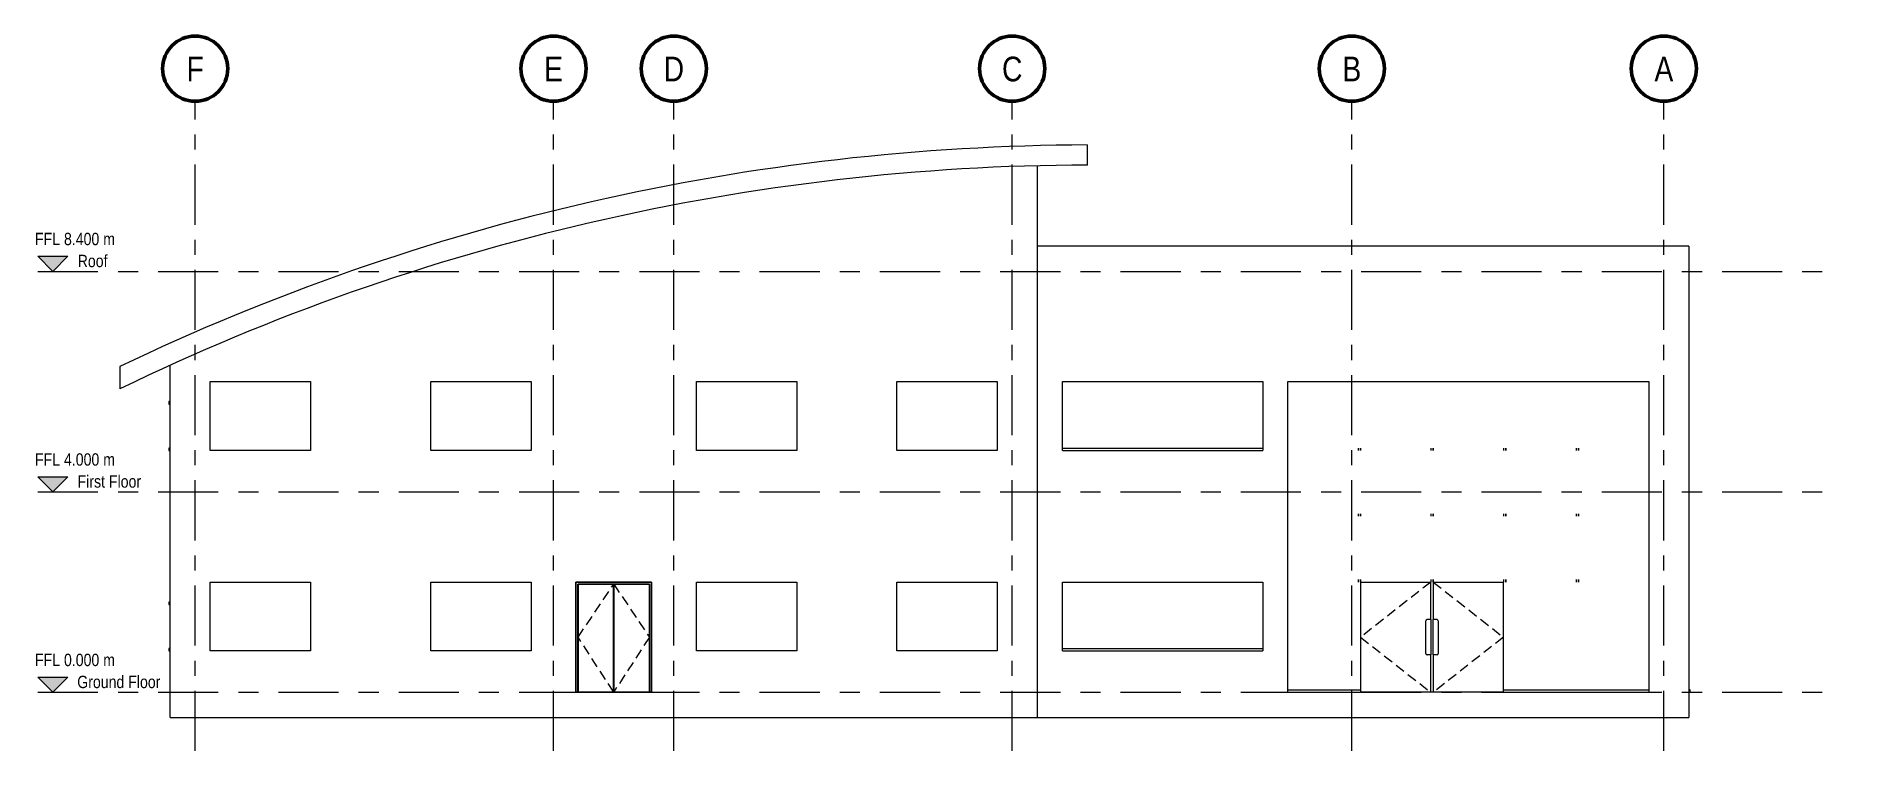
# Model space of a CAD drawing. Header units: millimetres. Extents: x -10094 to 25931, y -1169 to 13095.
import ezdxf

# ---------------------------------------------------------------- set-up
doc = ezdxf.new("R2010")
doc.units = ezdxf.units.MM
doc.header["$LTSCALE"] = 100
for name, pattern in [('AEC_Centre', [24, 12, -4, 4, -4]), ('Elevation Swing', [3, 2, -1]), ('Grid Line', [21, 12, -3, 3, -3])]:
    doc.linetypes.add(name, pattern=pattern)
for name, color, linetype, lineweight in [('A-G24-M-Roofs', 4, 'Continuous', 15), ('A-G25-M-Walls', 7, 'Continuous', 15), ('A-G321-M-WindowCills', 3, 'Continuous', 15), ('A-G322-M-DoorFrames', 1, 'Continuous', 15), ('A-G322-M-Doors', 1, 'Continuous', 15), ('A-Z051-M-Levels', 6, 'Continuous', 5), ('A-Z421-M-GridStructural', 1, 'Continuous', 5)]:
    doc.layers.add(name, color=color, linetype=linetype, lineweight=lineweight)

# ---------------------------------------------------------------- blocks, each defined once
blk = doc.blocks.new('Rectangular Mullion - 50 x 250mm-235818-West')
at = {"layer": 'A-G321-M-WindowCills'}
for p, q in [((22904, 50), (22879, 50)), ((22879, 0), (22904, 0)), ((22904, 0), (22904, 50))]:
    blk.add_line(p, q, dxfattribs=at)
blk = doc.blocks.new('Rectangular Mullion - 50 x 250mm-236292-West')
at = {"layer": 'A-G321-M-WindowCills'}
for p, q in [((20654, 50), (22079, 50)), ((20654, 0), (22079, 0)), ((22079, 50), (22079, 0))]:
    blk.add_line(p, q, dxfattribs=at)
blk = doc.blocks.new('UK_CW Sgl Glass - Style C - UK_CW Sgl Glass - Style C-249728-West')
at = {"layer": 'A-G322-M-Doors', "linetype": 'Elevation Swing'}
for p, q in [((17779, 2200), (19179, 1100)), ((19179, 1100), (17779, 0))]:
    blk.add_line(p, q, dxfattribs=at)
at = {"layer": 'A-G322-M-Doors'}
for p, q in [((17779, 2200), (19179, 2200)), ((17779, 2200), (17779, 1450)), ((19179, 50), (19179, 2200)), ((17854, 1450), (17779, 1450)), ((17779, 750), (17779, 1450)), ((17879, 1425), (17879, 775)), ((17779, 750), (17779, 0)), ((17854, 750), (17779, 750))]:
    blk.add_line(p, q, dxfattribs=at)
for centre, start, end in [((17854, 1425), 0, 90), ((17854, 775), 270, 360)]:
    blk.add_arc(centre, 25, start, end, dxfattribs=at)
blk = doc.blocks.new('UK_CW Sgl Glass - Style C - UK_CW Sgl Glass - Style C-249727-West')
at = {"layer": 'A-G322-M-Doors', "linetype": 'Elevation Swing'}
for p, q in [((17729, 2200), (16329, 1100)), ((16329, 1100), (17729, 0))]:
    blk.add_line(p, q, dxfattribs=at)
at = {"layer": 'A-G322-M-Doors'}
for p, q in [((16329, 2200), (17729, 2200)), ((16329, 2200), (16329, 50)), ((17729, 1450), (17729, 2200)), ((17729, 1450), (17654, 1450)), ((17729, 1450), (17729, 750)), ((17629, 775), (17629, 1425)), ((17729, 750), (17654, 750)), ((17729, 0), (17729, 750))]:
    blk.add_line(p, q, dxfattribs=at)
for centre, start, end in [((17654, 1425), 90, 180), ((17654, 775), 180, 270)]:
    blk.add_arc(centre, 25, start, end, dxfattribs=at)
blk = doc.blocks.new('Rectangular Mullion - 50 x 250mm-240398-West')
at = {"layer": 'A-G321-M-WindowCills'}
for p, q in [((19179, 0), (19179, 50)), ((19179, 50), (20654, 50)), ((19179, 0), (20654, 0))]:
    blk.add_line(p, q, dxfattribs=at)
blk = doc.blocks.new('Rectangular Mullion - 50 x 250mm-249183-West')
at = {"layer": 'A-G321-M-WindowCills'}
for p, q in [((14879, 0), (14879, 50)), ((14879, 50), (16329, 50)), ((14879, 0), (16329, 0)), ((16329, 50), (16329, 0))]:
    blk.add_line(p, q, dxfattribs=at)
blk = doc.blocks.new('Rectangular Mullion - 50 x 100mm-239821-West')
at = {"layer": 'A-G321-M-WindowCills'}
for p, q in [((20629, 2225), (20629, 2200)), ((20679, 2225), (20679, 2200))]:
    blk.add_line(p, q, dxfattribs=at)
blk = doc.blocks.new('Rectangular Mullion - 50 x 100mm-249184-West')
at = {"layer": 'A-G321-M-WindowCills'}
for p, q in [((17729, 2225), (17729, 2200)), ((17779, 2225), (17779, 2200))]:
    blk.add_line(p, q, dxfattribs=at)
blk = doc.blocks.new('Rectangular Mullion - 50 x 250mm-230644-West')
at = {"layer": 'A-G321-M-WindowCills'}
for p, q in [((13054, 875), (14379, 875)), ((13054, 825), (14379, 825)), ((14379, 875), (14379, 825))]:
    blk.add_line(p, q, dxfattribs=at)
blk = doc.blocks.new('Rectangular Mullion - 50 x 250mm-230645-West')
at = {"layer": 'A-G321-M-WindowCills'}
for p, q in [((11704, 875), (13054, 875)), ((11704, 825), (13054, 825))]:
    blk.add_line(p, q, dxfattribs=at)
blk = doc.blocks.new('Rectangular Mullion - 50 x 250mm-230646-West')
at = {"layer": 'A-G321-M-WindowCills'}
for p, q in [((10379, 825), (10379, 875)), ((10379, 875), (11704, 875)), ((10379, 825), (11704, 825))]:
    blk.add_line(p, q, dxfattribs=at)
blk = doc.blocks.new('Rectangular Mullion - 50 x 250mm-238264-West')
at = {"layer": 'A-G321-M-WindowCills'}
for p, q in [((-7421, 1800), (-7446, 1800)), ((-7446, 1800), (-7446, 1750)), ((-7446, 1750), (-7421, 1750))]:
    blk.add_line(p, q, dxfattribs=at)
blk = doc.blocks.new('Rectangular Mullion - 50 x 250mm-250229-West')
at = {"layer": 'A-G321-M-WindowCills'}
for p, q in [((-7421, 875), (-7446, 875)), ((-7446, 875), (-7446, 825)), ((-7446, 825), (-7421, 825))]:
    blk.add_line(p, q, dxfattribs=at)
blk = doc.blocks.new('Rectangular Mullion - 50 x 250mm-253103-West')
at = {"layer": 'A-G321-M-WindowCills'}
for p, q in [((-7421, 4875), (-7446, 4875)), ((-7446, 4875), (-7446, 4825)), ((-7446, 4825), (-7421, 4825))]:
    blk.add_line(p, q, dxfattribs=at)
blk = doc.blocks.new('Rectangular Mullion - 50 x 100mm-240044-West')
at = {"layer": 'A-G321-M-WindowCills'}
for p, q in [((20629, 3538), (20629, 3512)), ((20679, 3538), (20679, 3512)), ((20629, 2250), (20629, 2225)), ((20679, 2250), (20679, 2225))]:
    blk.add_line(p, q, dxfattribs=at)
blk = doc.blocks.new('Rectangular Mullion - 50 x 100mm-239808-West')
at = {"layer": 'A-G321-M-WindowCills'}
for p, q in [((17779, 2200), (17779, 2250)), ((19179, 2250), (19179, 2200))]:
    blk.add_line(p, q, dxfattribs=at)
blk = doc.blocks.new('Rectangular Mullion - 50 x 100mm-239809-West')
at = {"layer": 'A-G321-M-WindowCills'}
blk.add_line((20679, 2200), (20679, 2250), dxfattribs=at)
blk = doc.blocks.new('Rectangular Mullion - 50 x 100mm-239810-West')
at = {"layer": 'A-G321-M-WindowCills'}
blk.add_line((16279, 2250), (16279, 2200), dxfattribs=at)
blk = doc.blocks.new('Rectangular Mullion - 50 x 100mm-239966-West')
at = {"layer": 'A-G321-M-WindowCills'}
for p, q in [((20629, 4875), (20629, 4850)), ((20679, 4875), (20679, 4850))]:
    blk.add_line(p, q, dxfattribs=at)
blk = doc.blocks.new('Concept Dbl Door - 1510 x 2200mm-254057-West')
at = {"layer": 'A-G322-M-DoorFrames'}
for p, q in [((2184, 2200), (674, 2200)), ((674, 2200), (674, 0)), ((2184, 0), (2184, 2200)), ((714, 0), (714, 2160)), ((714, 2160), (2144, 2160)), ((1430, 2141), (1427, 2141)), ((2144, 2160), (2144, 0)), ((733, 6), (733, 0)), ((2125, 0), (2125, 6)), ((674, 0), (714, 0)), ((2144, 0), (2184, 0))]:
    blk.add_line(p, q, dxfattribs=at)
at = {"layer": 'A-G322-M-Doors', "linetype": 'Elevation Swing'}
for p, q in [((717, 1100), (1429, 2159)), ((1429, 2159), (2141, 1100)), ((1429, 5), (717, 1100)), ((2141, 1100), (1429, 5))]:
    blk.add_line(p, q, dxfattribs=at)
at = {"layer": 'A-G322-M-Doors'}
for p, q in [((1427, 2157), (717, 2157)), ((717, 2157), (717, 6)), ((1427, 6), (1427, 2157)), ((2141, 2157), (1430, 2157)), ((1430, 2157), (1430, 6)), ((2141, 6), (2141, 2157)), ((717, 6), (1427, 6)), ((1430, 6), (2141, 6))]:
    blk.add_line(p, q, dxfattribs=at)
blk = doc.blocks.new('Level - AEC-Level_Head-202176-West')
at = {"layer": 'A-Z051-M-Levels'}
blk.add_hatch(color=256, dxfattribs=at).paths.add_polyline_path([(-10060, 300), (-9761, 0), (-9461, 300)], flags=0)
at = {"layer": 'A-Z051-M-Levels', "lineweight": 15}
for p, q in [((-10060, 300), (-9461, 300)), ((-9761, 0), (-10060, 300)), ((-9461, 300), (-9761, 0))]:
    blk.add_line(p, q, dxfattribs=at)
blk = doc.blocks.new('Grid - AEC-Grid_Head_Circle-202168-West')
at = {"layer": 'A-Z421-M-GridStructural', "lineweight": 50}
blk.add_circle((-6921, 12445), 650, dxfattribs=at)

msp = doc.modelspace()

# ---------------------------------------------------------------- linework, layer by layer
at = {"layer": 'A-G24-M-Roofs'}
for p, q in [((10879, 10521), (10879, 10921)), ((-8421, 6500), (-8421, 6056))]:
    msp.add_line(p, q, dxfattribs=at)
for radius, start, end in [(44958, 90.182, 115.6243), (44558, 90.1837, 115.8713)]:
    msp.add_arc((11022, -34036), radius, start, end, dxfattribs=at)
at = {"layer": 'A-G25-M-Walls'}
for p, q in [((9879, 10506), (9879, -500)), ((22879, 8900), (9879, 8900)), ((22879, 8900), (22879, -500)), ((-7421, -500), (-7421, 6524)), ((-6621, 4825), (-6621, 6200)), ((-6621, 6200), (-4621, 6200)), ((-4621, 6200), (-4621, 4825)), ((-2221, 4825), (-2221, 6200)), ((-2221, 6200), (-221, 6200)), ((-221, 6200), (-221, 4825)), ((3079, 4825), (3079, 6200)), ((3079, 6200), (5079, 6200)), ((5079, 6200), (5079, 4825)), ((7079, 4825), (7079, 6200)), ((7079, 6200), (9079, 6200)), ((9079, 6200), (9079, 4825)), ((10379, 4875), (10379, 6200)), ((10379, 6200), (14379, 6200)), ((14379, 6200), (14379, 4875)), ((14879, 50), (14879, 6200)), ((14879, 6200), (22079, 6200)), ((22079, 6200), (22079, 50)), ((-4621, 4825), (-6621, 4825)), ((-221, 4825), (-2221, 4825)), ((5079, 4825), (3079, 4825)), ((9079, 4825), (7079, 4825)), ((-6621, 825), (-6621, 2200)), ((-6621, 2200), (-4621, 2200)), ((-4621, 2200), (-4621, 825)), ((-2221, 825), (-2221, 2200)), ((-2221, 2200), (-221, 2200)), ((-221, 2200), (-221, 825)), ((674, 0), (674, 2200)), ((674, 2200), (2184, 2200)), ((2184, 2200), (2184, 0)), ((3079, 825), (3079, 2200)), ((3079, 2200), (5079, 2200)), ((5079, 2200), (5079, 825)), ((7079, 825), (7079, 2200)), ((7079, 2200), (9079, 2200)), ((9079, 2200), (9079, 825)), ((10379, 875), (10379, 2200)), ((10379, 2200), (14379, 2200)), ((14379, 2200), (14379, 875)), ((-4621, 825), (-6621, 825)), ((-221, 825), (-2221, 825)), ((5079, 825), (3079, 825)), ((9079, 825), (7079, 825)), ((19179, 0), (16329, 0)), ((2184, 0), (674, 0)), ((-7421, -500), (22879, -500))]:
    msp.add_line(p, q, dxfattribs=at)
at = {"layer": 'A-Z051-M-Levels', "linetype": 'AEC_Centre'}
for p, q in [((-10060, 8400), (25931, 8400)), ((-10060, 4000), (25931, 4000)), ((-10060, 0), (25931, 0))]:
    msp.add_line(p, q, dxfattribs=at)
at = {"layer": 'A-Z421-M-GridStructural', "linetype": 'Grid Line'}
for p, q in [((-6921, -1169), (-6921, 11795)), ((229, -1169), (229, 11795)), ((2629, -1169), (2629, 11795)), ((9379, -1169), (9379, 11795)), ((16154, -1169), (16154, 11795)), ((22379, -1169), (22379, 11795))]:
    msp.add_line(p, q, dxfattribs=at)

# ---------------------------------------------------------------- block references
at = {"layer": 'A-G321-M-WindowCills'}
for name, p in [('Rectangular Mullion - 50 x 250mm-238264-West', (0, 4000)), ('Rectangular Mullion - 50 x 250mm-253103-West', (0, 0)), ('Rectangular Mullion - 50 x 250mm-230646-West', (0, 4000)), ('Rectangular Mullion - 50 x 250mm-230645-West', (0, 4000)), ('Rectangular Mullion - 50 x 250mm-230644-West', (0, 4000)), ('Rectangular Mullion - 50 x 100mm-239966-West', (-4350, 0)), ('Rectangular Mullion - 50 x 100mm-239810-West', (0, 2625)), ('Rectangular Mullion - 50 x 100mm-240044-West', (-4350, 1312)), ('Rectangular Mullion - 50 x 100mm-239808-West', (-1450, 2625)), ('Rectangular Mullion - 50 x 100mm-239966-West', (-2900, 0)), ('Rectangular Mullion - 50 x 100mm-240044-West', (-2900, 1312)), ('Rectangular Mullion - 50 x 100mm-239808-West', (0, 2625)), ('Rectangular Mullion - 50 x 100mm-239966-West', (-1450, 0)), ('Rectangular Mullion - 50 x 100mm-240044-West', (-1450, 1312)), ('Rectangular Mullion - 50 x 100mm-239808-West', (1450, 2625)), ('Rectangular Mullion - 50 x 100mm-239966-West', (0, 0)), ('Rectangular Mullion - 50 x 100mm-240044-West', (0, 1312)), ('Rectangular Mullion - 50 x 100mm-239809-West', (0, 2625)), ('Rectangular Mullion - 50 x 100mm-239810-West', (0, 1312)), ('Rectangular Mullion - 50 x 100mm-240044-West', (-4350, 0)), ('Rectangular Mullion - 50 x 100mm-239808-West', (-1450, 1312)), ('Rectangular Mullion - 50 x 100mm-240044-West', (-2900, 0)), ('Rectangular Mullion - 50 x 100mm-239808-West', (0, 1312)), ('Rectangular Mullion - 50 x 100mm-240044-West', (-1450, 0)), ('Rectangular Mullion - 50 x 100mm-239808-West', (1450, 1312)), ('Rectangular Mullion - 50 x 100mm-240044-West', (0, 0)), ('Rectangular Mullion - 50 x 100mm-239809-West', (0, 1312)), ('Rectangular Mullion - 50 x 100mm-239810-West', (0, 0)), ('Rectangular Mullion - 50 x 100mm-239821-West', (-4350, 0)), ('Rectangular Mullion - 50 x 100mm-239808-West', (-1450, 0)), ('Rectangular Mullion - 50 x 100mm-249184-West', (0, 0)), ('Rectangular Mullion - 50 x 100mm-239808-West', (0, 0)), ('Rectangular Mullion - 50 x 100mm-239821-West', (-1450, 0)), ('Rectangular Mullion - 50 x 100mm-239808-West', (1450, 0)), ('Rectangular Mullion - 50 x 100mm-239821-West', (0, 0)), ('Rectangular Mullion - 50 x 100mm-239809-West', (0, 0)), ('Rectangular Mullion - 50 x 250mm-238264-West', (0, 0)), ('Rectangular Mullion - 50 x 250mm-250229-West', (0, 0)), ('Rectangular Mullion - 50 x 250mm-230646-West', (0, 0)), ('Rectangular Mullion - 50 x 250mm-230645-West', (0, 0)), ('Rectangular Mullion - 50 x 250mm-230644-West', (0, 0)), ('Rectangular Mullion - 50 x 250mm-249183-West', (0, 0)), ('Rectangular Mullion - 50 x 250mm-240398-West', (0, 0)), ('Rectangular Mullion - 50 x 250mm-236292-West', (0, 0)), ('Rectangular Mullion - 50 x 250mm-235818-West', (0, 0))]:
    msp.add_blockref(name, p, dxfattribs=at)
at = {"layer": 'A-G322-M-Doors'}
for name in ['Concept Dbl Door - 1510 x 2200mm-254057-West', 'UK_CW Sgl Glass - Style C - UK_CW Sgl Glass - Style C-249727-West', 'UK_CW Sgl Glass - Style C - UK_CW Sgl Glass - Style C-249728-West']:
    msp.add_blockref(name, (0, 0), dxfattribs=at)
at = {"layer": 'A-Z051-M-Levels', "lineweight": 15}
for p in [(0, 8400), (0, 4000), (0, 0)]:
    msp.add_blockref('Level - AEC-Level_Head-202176-West', p, dxfattribs=at)
at = {"layer": 'A-Z421-M-GridStructural', "lineweight": 50}
for p in [(0, 0), (7150, 0), (9550, 0), (16300, 0), (23075, 0), (29300, 0)]:
    msp.add_blockref('Grid - AEC-Grid_Head_Circle-202168-West', p, dxfattribs=at)

# ---------------------------------------------------------------- texts
at = {"layer": 'A-Z051-M-Levels', "char_height": 245.82, "attachment_point": 3, "line_spacing_factor": 0.968573}
for s, insert, width in [('\\fArial Narrow|b0|i0|c0|p34|;FFL 8.400 m', (-8521, 9169), 1905), ('\\fArial Narrow|b0|i0|c0|p34|;Roof', (-8670, 8730), 708), ('\\fArial Narrow|b0|i0|c0|p34|;FFL 4.000 m', (-8521, 4769), 1905), ('\\fArial Narrow|b0|i0|c0|p34|;First Floor', (-8000, 4330), 1512), ('\\fArial Narrow|b0|i0|c0|p34|;FFL 0.000 m', (-8521, 769), 1905), ('\\fArial Narrow|b0|i0|c0|p34|;Ground Floor', (-7615, 330), 1974)]:
    msp.add_mtext(s, dxfattribs=dict(at, insert=insert, width=width))
at = {"layer": 'A-Z421-M-GridStructural', "char_height": 491.64, "attachment_point": 2, "line_spacing_factor": 0.968573}
for s, insert, width in [('\\fArial Narrow|b0|i0|c0|p34|;F', (-6921, 12684), 414), ('\\fArial Narrow|b0|i0|c0|p34|;E', (229, 12684), 450), ('\\fArial Narrow|b0|i0|c0|p34|;D', (2629, 12684), 486), ('\\fArial Narrow|b0|i0|c0|p34|;C', (9379, 12684), 486), ('\\fArial Narrow|b0|i0|c0|p34|;B', (16154, 12684), 450), ('\\fArial Narrow|b0|i0|c0|p34|;A', (22379, 12684), 450)]:
    msp.add_mtext(s, dxfattribs=dict(at, insert=insert, width=width))

doc.saveas('drawing.dxf')
